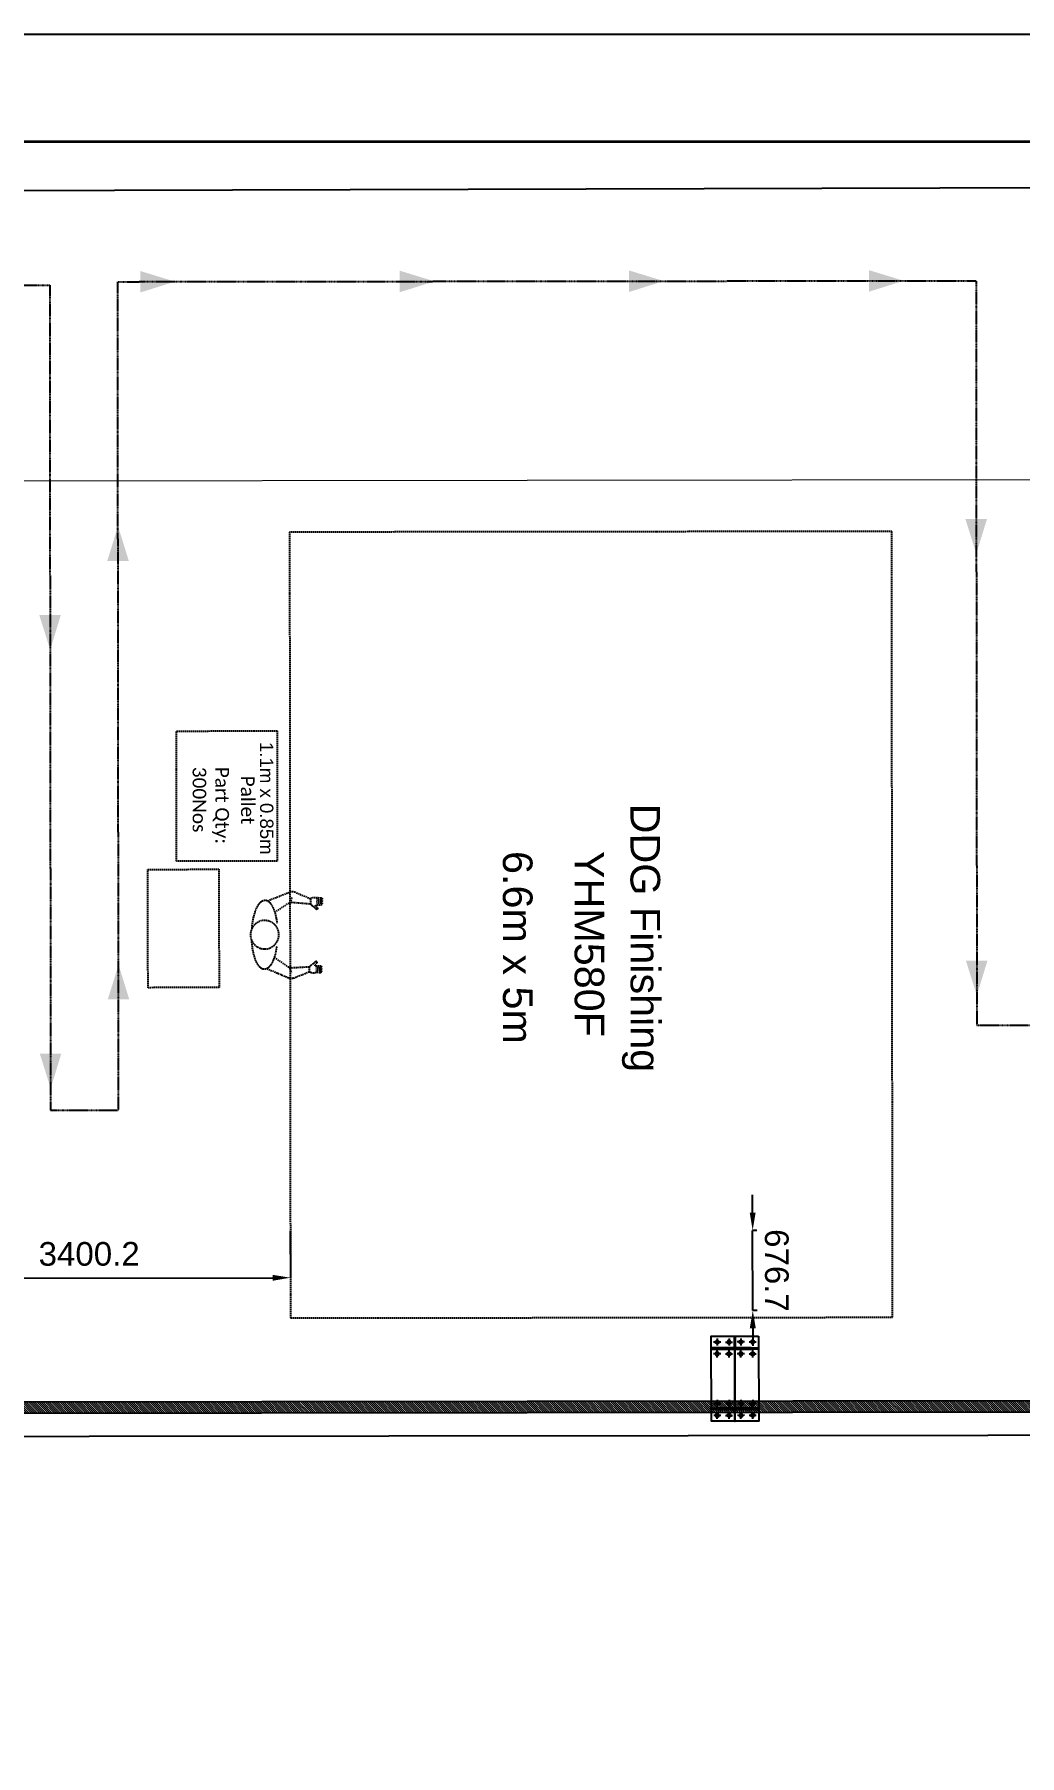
# Model space of a CAD drawing. Header units: feet. Extents: x -99009 to 3252343, y -11094690 to 9035152.
# Drawn here: x 2437003 to 2445325, y -1890970 to -1876420 of the extents above; entities that cross this region are included whole.
import ezdxf

# ---------------------------------------------------------------- set-up
doc = ezdxf.new("R2010")
doc.units = ezdxf.units.FT
doc.header["$PDSIZE"] = -1
for name, pattern in [('CENTER', [2, 1.25, -0.25, 0.25, -0.25]), ('HIDDEN', [0.375, 0.25, -0.125]), ('PHANTOM2', [1.25, 0.625, -0.125, 0.125, -0.125, 0.125, -0.125])]:
    doc.linetypes.add(name, pattern=pattern)
doc.layers.add('1', color=1, linetype='Continuous')
doc.layers.add('Layer1', color=7, linetype='CENTER')
for name, color, linetype, lineweight in [('57 Hatchings', 7, 'Continuous', 0), ('GANGWAY', 51, 'Continuous', 25), ('PDF_Geometry', 7, 'Continuous', 0)]:
    doc.layers.add(name, color=color, linetype=linetype, lineweight=lineweight)
doc.styles.add('ARIAL', font='arial.ttf')
doc.styles.add('PDF Calibri', font='calibri.ttf')
doc.dimstyles.new('lay', dxfattribs={"dimtxt": 200, "dimasz": 150, "dimexe": 0, "dimexo": 0, "dimgap": 100, "dimtad": 1, "dimdec": 1, "dimzin": 12, "dimdsep": 46, "dimtxsty": 'ARIAL', "dimcen": 0, "dimclrd": 3, "dimclre": 3, "dimclrt": 1, "dimadec": 0, "dimazin": 0, "dimtfac": 1, "dimtdec": 1, "dimtix": 1, "dimtmove": 2, "dimatfit": 3, "dimfxl": 0.75, "dimtolj": 1, "dimtzin": 12, "dimlwe": 25, "dimarcsym": 1})
pattern_1 = [(315.065052, (2452272.434, -1888010.989), (8.8287938, 8.8488644), [])]

# ---------------------------------------------------------------- blocks, each defined once
blk = doc.blocks.new('*D2671')
at = {"layer": 'Defpoints', "color": 0}
for p in [(2439164, -1886535), (2435764, -1886539), (2439165, -1886930)]:
    blk.add_point(p, dxfattribs=at)
at = {"layer": 'Layer1', "color": 3, "linetype": 'ByBlock', "lineweight": 25}
for p, q in [((2439164, -1886535), (2439165, -1886930)), ((2435764, -1886539), (2435765, -1886934))]:
    blk.add_line(p, q, dxfattribs=at)
at = {"layer": 'Layer1', "color": 3, "linetype": 'ByBlock', "lineweight": -2}
blk.add_line((2435915, -1886934), (2439015, -1886931), dxfattribs=at)
at = {"layer": 'Layer1', "color": 3}
for points in [[(2435915, -1886909), (2435915, -1886959), (2435765, -1886934)], [(2439015, -1886956), (2439015, -1886906), (2439165, -1886930)]]:
    blk.add_solid(points, dxfattribs=at)
at = {"layer": 'Layer1', "color": 1, "insert": (2437465, -1886730), "char_height": 200, "attachment_point": 5, "rotation": 0.0651, "style": 'ARIAL'}
blk.add_mtext('\\A1;3400.2', dxfattribs=at)
blk = doc.blocks.new('*D2672')
at = {"layer": 'Defpoints', "color": 0}
for p in [(2443070, -1886530), (2443106, -1886530), (2443107, -1887207)]:
    blk.add_point(p, dxfattribs=at)
at = {"layer": 'Layer1', "color": 3, "linetype": 'ByBlock', "lineweight": -2}
for p, q in [((2443070, -1886380), (2443070, -1886230)), ((2443071, -1887207), (2443070, -1886530)), ((2443071, -1887357), (2443072, -1887507))]:
    blk.add_line(p, q, dxfattribs=at)
at = {"layer": 'Layer1', "color": 3, "linetype": 'ByBlock', "lineweight": 25}
for p, q in [((2443106, -1886530), (2443070, -1886530)), ((2443107, -1887207), (2443071, -1887207))]:
    blk.add_line(p, q, dxfattribs=at)
at = {"layer": 'Layer1', "color": 3}
for points in [[(2443045, -1886380), (2443095, -1886380), (2443070, -1886530)], [(2443096, -1887357), (2443046, -1887357), (2443071, -1887207)]]:
    blk.add_solid(points, dxfattribs=at)
at = {"layer": 'Layer1', "color": 1, "insert": (2443273, -1886869), "char_height": 200, "attachment_point": 5, "rotation": 270.0651, "style": 'ARIAL'}
blk.add_mtext('\\A1;676.7', dxfattribs=at)
blk = doc.blocks.new('*D2703')
at = {"layer": 'Defpoints', "color": 0}
for p in [(2439164, -1886535), (2435764, -1886539), (2439165, -1886930)]:
    blk.add_point(p, dxfattribs=at)
at = {"layer": 'Layer1', "color": 3, "linetype": 'ByBlock', "lineweight": 25}
for p, q in [((2439164, -1886535), (2439165, -1886930)), ((2435764, -1886539), (2435765, -1886934))]:
    blk.add_line(p, q, dxfattribs=at)
at = {"layer": 'Layer1', "color": 3, "linetype": 'ByBlock', "lineweight": -2}
blk.add_line((2435915, -1886934), (2439015, -1886931), dxfattribs=at)
at = {"layer": 'Layer1', "color": 3}
for points in [[(2435915, -1886909), (2435915, -1886959), (2435765, -1886934)], [(2439015, -1886956), (2439015, -1886906), (2439165, -1886930)]]:
    blk.add_solid(points, dxfattribs=at)
at = {"layer": 'Layer1', "color": 1, "insert": (2437465, -1886730), "char_height": 200, "attachment_point": 5, "rotation": 0.0651, "style": 'ARIAL'}
blk.add_mtext('\\A1;3400.2', dxfattribs=at)
blk = doc.blocks.new('*D2704')
at = {"layer": 'Defpoints', "color": 0}
for p in [(2443070, -1886530), (2443106, -1886530), (2443107, -1887207)]:
    blk.add_point(p, dxfattribs=at)
at = {"layer": 'Layer1', "color": 3, "linetype": 'ByBlock', "lineweight": -2}
for p, q in [((2443070, -1886380), (2443070, -1886230)), ((2443071, -1887207), (2443070, -1886530)), ((2443071, -1887357), (2443072, -1887507))]:
    blk.add_line(p, q, dxfattribs=at)
at = {"layer": 'Layer1', "color": 3, "linetype": 'ByBlock', "lineweight": 25}
for p, q in [((2443106, -1886530), (2443070, -1886530)), ((2443107, -1887207), (2443071, -1887207))]:
    blk.add_line(p, q, dxfattribs=at)
at = {"layer": 'Layer1', "color": 3}
for points in [[(2443045, -1886380), (2443095, -1886380), (2443070, -1886530)], [(2443096, -1887357), (2443046, -1887357), (2443071, -1887207)]]:
    blk.add_solid(points, dxfattribs=at)
at = {"layer": 'Layer1', "color": 1, "insert": (2443273, -1886869), "char_height": 200, "attachment_point": 5, "rotation": 270.0651, "style": 'ARIAL'}
blk.add_mtext('\\A1;676.7', dxfattribs=at)
blk = doc.blocks.new('24')
h = blk.add_hatch(color=7)
h.dxf.hatch_style = 1
edge = h.paths.add_edge_path()
edge.add_ellipse((0, 0), major_axis=(15, 0), ratio=1, start_angle=0, end_angle=360)
at = {"color": 1}
for p, q in [((-30, 0), (30, 0)), ((0, 30), (0, -30))]:
    blk.add_line(p, q, dxfattribs=at)
at = {"color": 7}
blk.add_circle((0, 0), 15, dxfattribs=at)
blk = doc.blocks.new('zw$CD60')
at = {"color": 1}
for p, rotation in [((-50, 50), 270), ((50, -50), 90.00000000000001)]:
    blk.add_blockref('24', p, dxfattribs=dict(at, rotation=rotation))
at = {"color": 1, "xscale": -1}
for p, rotation in [((50, 50), 89.99999999999982), ((-50, -50), 270)]:
    blk.add_blockref('24', p, dxfattribs=dict(at, rotation=rotation))
blk = doc.blocks.new('FC1624E')
at = {"color": 1}
blk.add_lwpolyline([(1043586, 507084), (1043586, 507804), (1043986, 507804), (1043986, 507084)], close=True, dxfattribs=at)
at = {"color": 4}
for points in [[(1043784, 507704), (1043789, 507704), (1043789, 507804), (1043784, 507804)], [(1043649, 507704), (1043586, 507704), (1043586, 507694), (1043649, 507694)], [(1043924, 507704), (1043986, 507704), (1043986, 507694), (1043924, 507694)], [(1043649, 507184), (1043586, 507184), (1043586, 507194), (1043649, 507194)], [(1043784, 507184), (1043789, 507184), (1043789, 507084), (1043784, 507084)], [(1043924, 507184), (1043986, 507184), (1043986, 507194), (1043924, 507194)]]:
    blk.add_lwpolyline(points, close=True, dxfattribs=at)
at = {"color": 3}
blk.add_lwpolyline([(1043649, 507184), (1043924, 507184), (1043924, 507194), (1043789, 507194), (1043789, 507694), (1043924, 507694), (1043924, 507704), (1043649, 507704), (1043649, 507694), (1043784, 507694), (1043784, 507194), (1043649, 507194)], close=True, dxfattribs=at)
at = {"color": 1, "xscale": -1, "rotation": 180}
for p in [(1043686, 507704), (1043886, 507704)]:
    blk.add_blockref('zw$CD60', p, dxfattribs=at)
at = {"color": 1}
for p in [(1043686, 507184), (1043886, 507184)]:
    blk.add_blockref('zw$CD60', p, dxfattribs=at)

msp = doc.modelspace()

# ---------------------------------------------------------------- hatches: boundary and pattern name
at = {"layer": '57 Hatchings', "linetype": 'Continuous'}
h = msp.add_hatch(dxfattribs=at)
h.set_pattern_fill('ANSI31', scale=100, angle=270.065051714)
h.set_pattern_definition(pattern_1)
h.paths.add_polyline_path([(2456143.3462, -1888054.91112), (2456143.23735, -1887959.03699), (2406746.36203, -1888014.61426), (2406746.47089, -1888110.4884)])
h = msp.add_hatch(dxfattribs=at)
h.set_pattern_fill('ANSI31', scale=100, angle=270.065051714)
h.set_pattern_definition(pattern_1)
h.paths.add_polyline_path([(2456143.3462, -1888054.91112), (2456143.23735, -1887959.03699), (2406746.36203, -1888014.61426), (2406746.47089, -1888110.4884)])

# ---------------------------------------------------------------- linework, layer by layer
for points in [[(2398724.85619, -1877329.52607), (2583635.05305, -1877296.08291), (2583788.57818, -2012516.78183), (2398878.38132, -2012550.225)], [(2399418.96967, -1877847.67055), (2530627.71938, -1877471.10847), (2530777.44027, -2009341.13689), (2399568.69056, -2009717.69897)]]:
    msp.add_lwpolyline(points, close=True)
at = {"layer": '1'}
for points in [[(2584697.64013, -2013008.80189), (2584697.64013, -1876419.99009), (2397815.3202, -1876419.99009), (2397815.3202, -2013008.80189)], [(2583788.10415, -2012099.2659), (2583788.10415, -1877329.52607), (2398724.85619, -1877329.52607), (2398724.85619, -2012099.2659)]]:
    msp.add_lwpolyline(points, close=True, dxfattribs=at)
msp.add_arc((2520410.24778, -1978395.99612), 100000, 84.1346387202, 194.3871675539, dxfattribs=at)
at = {"layer": 'GANGWAY', "color": 141, "lineweight": -3}
msp.add_lwpolyline([(2406595.51087, -1879483.083), (2406605.3179, -1888120.84164), (2407105.52541, -1888303.32775), (2455174.59408, -1888248.75171), (2456122.43168, -1887487.46031), (2456112.21556, -1878489.38473)], dxfattribs=at)
at = {"layer": 'Layer1', "color": 7, "linetype": 'PHANTOM2'}
for p, q in [((2437706.02207, -1878510.28251), (2444956.81103, -1878502.05021)), ((2437706.02207, -1878510.28251), (2444956.81103, -1878502.05021)), ((2437713.97285, -1885513.11147), (2437706.02207, -1878510.28251)), ((2437713.97285, -1885513.11147), (2437706.02207, -1878510.28251)), ((2423166.46628, -1878554.35269), (2437131.24819, -1878538.49754)), ((2437131.24819, -1878538.49754), (2437139.16768, -1885513.76409)), ((2437131.24819, -1878538.49754), (2437139.16768, -1885513.76409)), ((2437139.16768, -1885513.76409), (2437713.97285, -1885513.11147)), ((2437139.16768, -1885513.76409), (2437713.97285, -1885513.11147))]:
    msp.add_line(p, q, dxfattribs=at)
at = {"layer": 'Layer1', "color": 6, "linetype": 'HIDDEN', "ltscale": 45}
for p, q in [((2438973.22839, -1883744.72193), (2439162.4925, -1883668.81836)), ((2439032.58281, -1883841.16548), (2439150.30864, -1883764.37469)), ((2439164.44255, -1883758.16684), (2439180.07621, -1883712.66303)), ((2439179.82316, -1883756.84714), (2439333.74131, -1883768.96022)), ((2439198.33847, -1883669.09662), (2439334.23497, -1883726.06199)), ((2439334.23497, -1883726.06199), (2439333.74131, -1883768.96022)), ((2439426.41206, -1883763.05779), (2439385.5344, -1883762.58738)), ((2439426.57514, -1883748.88697), (2439385.69748, -1883748.41656)), ((2439426.73821, -1883734.71615), (2439385.86055, -1883734.24574)), ((2439426.90129, -1883720.54533), (2439386.02363, -1883720.07492)), ((2439369.53433, -1883799.80487), (2439382.48618, -1883813.91601)), ((2439392.92682, -1883804.33312), (2439379.97669, -1883790.22386)), ((2439385.37133, -1883776.7582), (2439426.24899, -1883777.22861)), ((2438966.64077, -1884317.17123), (2439154.10802, -1884397.41014)), ((2439028.19888, -1884222.11911), (2439144.12638, -1884301.59873)), ((2439158.11369, -1884308.1302), (2439172.69606, -1884353.98173)), ((2439173.45985, -1884309.80349), (2439327.61599, -1884301.23567)), ((2439189.9509, -1884397.95686), (2439327.12233, -1884344.1339)), ((2439327.12233, -1884344.1339), (2439327.61599, -1884301.23567)), ((2439364.10935, -1884271.22288), (2439377.38251, -1884257.41352)), ((2439387.59985, -1884267.23415), (2439374.32847, -1884281.04166)), ((2439419.63716, -1884351.78159), (2439378.75949, -1884351.31117)), ((2439419.80023, -1884337.61076), (2439378.92257, -1884337.14035)), ((2439419.96331, -1884323.43994), (2439379.08564, -1884322.96953)), ((2439420.12638, -1884309.26912), (2439379.24872, -1884308.79871)), ((2439379.41179, -1884294.62789), (2439420.28945, -1884295.0983))]:
    msp.add_line(p, q, dxfattribs=at)
at = {"layer": 'Layer1', "color": 7, "linetype": 'Continuous'}
for p, q in [((2456143.23735, -1887959.03699), (2406742.46001, -1888015.125)), ((2456143.23735, -1887959.03699), (2406742.46001, -1888015.125)), ((2456143.3462, -1888054.91112), (2406744.52016, -1888110.99693)), ((2456143.3462, -1888054.91112), (2406744.52016, -1888110.99693))]:
    msp.add_line(p, q, dxfattribs=at)
at = {"layer": 'Layer1', "color": 7, "linetype": 'PHANTOM2'}
msp.add_lwpolyline([(2444956.81103, -1878502.05021), (2444963.95584, -1884795.00243), (2446352.36556, -1884793.42608)], dxfattribs=at)
at = {"layer": 'Layer1', "color": 6, "linetype": 'HIDDEN', "ltscale": 45}
for points in [[(2444252.25387, -1887264.49694), (2444244.71163, -1880621.50122), (2439157.71491, -1880627.27683), (2439165.25715, -1887270.27255)], [(2444252.25387, -1887264.49694), (2444244.71163, -1880621.50122), (2439157.71491, -1880627.27683), (2439165.25715, -1887270.27255)], [(2439052.09395, -1882307.88378), (2439053.34285, -1883407.88307), (2438203.3434, -1883408.84813), (2438202.0945, -1882308.84884)], [(2439052.09395, -1882307.88378), (2439053.34285, -1883407.88307), (2438203.3434, -1883408.84813), (2438202.0945, -1882308.84884)], [(2438560.95075, -1883477.65447), (2438562.08611, -1884477.65382), (2437962.0865, -1884478.33504), (2437960.95113, -1883478.33569)], [(2438560.95075, -1883477.65447), (2438562.08611, -1884477.65382), (2437962.0865, -1884478.33504), (2437960.95113, -1883478.33569)]]:
    msp.add_lwpolyline(points, close=True, dxfattribs=at)
at = {"layer": 'Layer1', "color": 6, "linetype": 'HIDDEN', "ltscale": 45, "extrusion": (0, 0, -1)}
for centre, major_axis, ratio, start_param, end_param in [((2438947.47816, -1884030.68816), (3.36566, 292.46851), 0.3735851604, -1.3845426824, 1.2284363661), ((2439176.11698, -1883803.94073), (33.78532, 33.01658), 1, -1.3748852957, -0.7183691371), ((2439180.07621, -1883712.66303), (33.78532, 33.01658), 1, -1.1783130062, -0.3999730097), ((2439412.15873, -1883714.15232), (68.42455, 66.86763), 1, 2.8064476118, 3.3054794162), ((2439364.70572, -1883762.6549), (-33.28158, 34.05649), 1, 0.0795291663, 1.23806278), ((2439426.33052, -1883770.1432), (5.0678, 4.95249), 1, -0.7853981634, 2.3561944902), ((2439426.4936, -1883755.97238), (5.0678, 4.95249), 1, -0.7853981634, 2.3561944902), ((2439426.65667, -1883741.80156), (-4.95249, 5.0678), 1, 0.7853981634, 3.926990817), ((2439426.81975, -1883727.63074), (-4.95249, 5.0678), 1, 0.7853981634, 3.926990817), ((2438947.47816, -1884030.68816), (86.01379, 84.05665), 1, 2.3561944902, 8.6393797974), ((2439386.90429, -1883785.18577), (-5.98688, 6.12627), 1, 4.8575001013, 6.8771442312), ((2439387.70564, -1883809.12362), (0.29834, 7.0796), 0.999999977, 0.7862733137, 3.9275047497), ((2438947.47816, -1884030.68816), (3.36566, 292.46851), 0.3735851604, 1.9131562875, 4.5261353359), ((2439170.8384, -1884262.63708), (-33.01658, 33.78532), 1, 3.8599617907, 4.5164779493), ((2439358.42711, -1884308.25189), (34.05649, 33.28158), 1, 1.9035298736, 3.0620634873), ((2439404.75139, -1884357.83364), (-66.86763, 68.42455), 1, 6.1192985445, 6.6183303489), ((2439381.1383, -1884286.23782), (6.12627, 5.98688), 1, 2.5476337296, 4.5672778595), ((2439382.4903, -1884262.32476), (-0.13534, 7.08459), 0.999999977, -0.7859121028, 2.3553193331), ((2439419.71869, -1884344.69617), (-4.95249, 5.0678), 1, 0.7853981634, 3.926990817), ((2439419.88177, -1884330.52535), (-4.95249, 5.0678), 1, 0.7853981634, 3.926990817), ((2439420.04484, -1884316.35453), (-4.95249, 5.0678), 1, 0.7853981634, 3.926990817), ((2439420.20792, -1884302.18371), (5.0678, 4.95249), 1, -0.7853981634, 2.3561944902), ((2439172.69606, -1884353.98173), (-33.01658, 33.78532), 1, 3.5415656633, 4.3199056598)]:
    msp.add_ellipse(centre, major_axis=major_axis, ratio=ratio, start_param=start_param, end_param=end_param, dxfattribs=at)
at = {"layer": 'Layer1', "color": 7, "linetype": 'Continuous'}
for points in [[(2437896.14888, -1878419.7869), (2438189.31539, -1878509.7338), (2437896.35549, -1878601.76702)], [(2437896.14888, -1878419.7869), (2438189.31539, -1878509.7338), (2437896.35549, -1878601.76702)], [(2440088.35216, -1878417.29794), (2440381.51868, -1878507.24484), (2440088.55877, -1878599.27806)], [(2440088.35216, -1878417.29794), (2440381.51868, -1878507.24484), (2440088.55877, -1878599.27806)], [(2442025.90484, -1878415.09811), (2442319.07136, -1878505.04501), (2442026.11146, -1878597.07823)], [(2442025.90484, -1878415.09811), (2442319.07136, -1878505.04501), (2442026.11146, -1878597.07823)], [(2444053.09279, -1878412.79651), (2444346.25931, -1878502.74341), (2444053.29941, -1878594.77663)], [(2444053.09279, -1878412.79651), (2444346.25931, -1878502.74341), (2444053.29941, -1878594.77663)], [(2445049.37871, -1880517.18727), (2444959.4318, -1880810.35379), (2444867.39858, -1880517.39389)], [(2445049.37871, -1880517.18727), (2444959.4318, -1880810.35379), (2444867.39858, -1880517.39389)], [(2437799.69216, -1880870.67428), (2437709.07979, -1880577.71276), (2437617.71204, -1880870.88089)], [(2437799.69216, -1880870.67428), (2437709.07979, -1880577.71276), (2437617.71204, -1880870.88089)], [(2437225.40565, -1881328.14997), (2437135.45874, -1881621.31648), (2437043.42552, -1881328.35658)], [(2437225.40565, -1881328.14997), (2437135.45874, -1881621.31648), (2437043.42552, -1881328.35658)], [(2437803.90131, -1884577.97487), (2437713.28893, -1884285.01335), (2437621.92118, -1884578.18148)], [(2437803.90131, -1884577.97487), (2437713.28893, -1884285.01335), (2437621.92118, -1884578.18148)], [(2445053.61703, -1884250.18487), (2444963.67013, -1884543.35138), (2444871.63691, -1884250.39148)], [(2445053.61703, -1884250.18487), (2444963.67013, -1884543.35138), (2444871.63691, -1884250.39148)], [(2437229.61479, -1885035.45056), (2437139.66789, -1885328.61707), (2437047.63467, -1885035.65717)], [(2437229.61479, -1885035.45056), (2437139.66789, -1885328.61707), (2437047.63467, -1885035.65717)]]:
    msp.add_solid(points, dxfattribs=at)
at = {"layer": 'PDF_Geometry', "color": 7, "lineweight": 0}
msp.add_line((2406633.70311, -1880226.54011), (2456134.39432, -1880170.33866), dxfattribs=at)
msp.add_line((2406633.70311, -1880226.54011), (2456134.39432, -1880170.33866), dxfattribs=at)

# ---------------------------------------------------------------- block references
at = {"rotation": 180.0650517140735}
msp.add_blockref('FC1624E', (3486129.75595, -1379154.92033), dxfattribs=at)

# ---------------------------------------------------------------- texts
at = {"layer": 'Layer1', "color": 6, "linetype": 'HIDDEN', "ltscale": 45, "style": 'ARIAL'}
for s, height, p in [('1.1m x 0.85m', 112.5, (2438907.82561, -1882401.73377)), ('DDG Finishing', 250, (2442037.42277, -1882922.48585)), ('DDG Finishing', 250, (2442037.42277, -1882922.48585)), ('YHM580F', 250, (2441565.07173, -1883322.5224)), ('YHM580F', 250, (2441565.07173, -1883322.5224)), ('6.6m x 5m', 250, (2440960.07212, -1883323.2093)), ('6.6m x 5m', 250, (2440960.07212, -1883323.2093))]:
    msp.add_text(s, height=height, rotation=270.065051714, dxfattribs=at).set_placement(p)
at = {"layer": 'Layer1', "color": 6, "linetype": 'HIDDEN', "ltscale": 45, "char_height": 115.295942, "attachment_point": 7, "rotation": 270.065051714, "style": 'PDF Calibri'}
for s, insert in [('Part Qty: \\P300Nos', (2438337.30504, -1882611.56582)), ('Part Qty: \\P300Nos', (2438337.30504, -1882611.56582)), ('Pallet', (2438745.88993, -1882686.10197)), ('Pallet', (2438745.88993, -1882686.10197))]:
    msp.add_mtext(s, dxfattribs=dict(at, insert=insert))

# ---------------------------------------------------------------- dimensions: what is measured, and where the dimension line sits
at = {"layer": 'Layer1', "color": 7, "linetype": 'PHANTOM2'}
for base, p1, p2, angle, picture, middle in [((2443070.45114, -1886530.42013), (2443106.90074, -1887207.04491), (2443106.13248, -1886530.37962), 270.065051714, '*D2672', (2443272.93514, -1886868.52332)), ((2443070.45114, -1886530.42013), (2443106.90074, -1887207.04491), (2443106.13248, -1886530.37962), 270.065051714, '*D2704', (2443272.93514, -1886868.52332)), ((2439164.87132, -1886930.44228), (2435764.19089, -1886538.71542), (2439164.42218, -1886534.85491), 0.065051714, '*D2671', (2437464.52621, -1886730.27267)), ((2439164.87132, -1886930.44228), (2435764.19089, -1886538.71542), (2439164.42218, -1886534.85491), 0.065051714, '*D2703', (2437464.52621, -1886730.27267))]:
    dim = msp.add_linear_dim(base=base, p1=p1, p2=p2, angle=angle, dimstyle='lay', dxfattribs=at)
    dim.commit()
    dim.dimension.update_dxf_attribs({"geometry": picture, "text_midpoint": middle})

doc.saveas('drawing.dxf')
